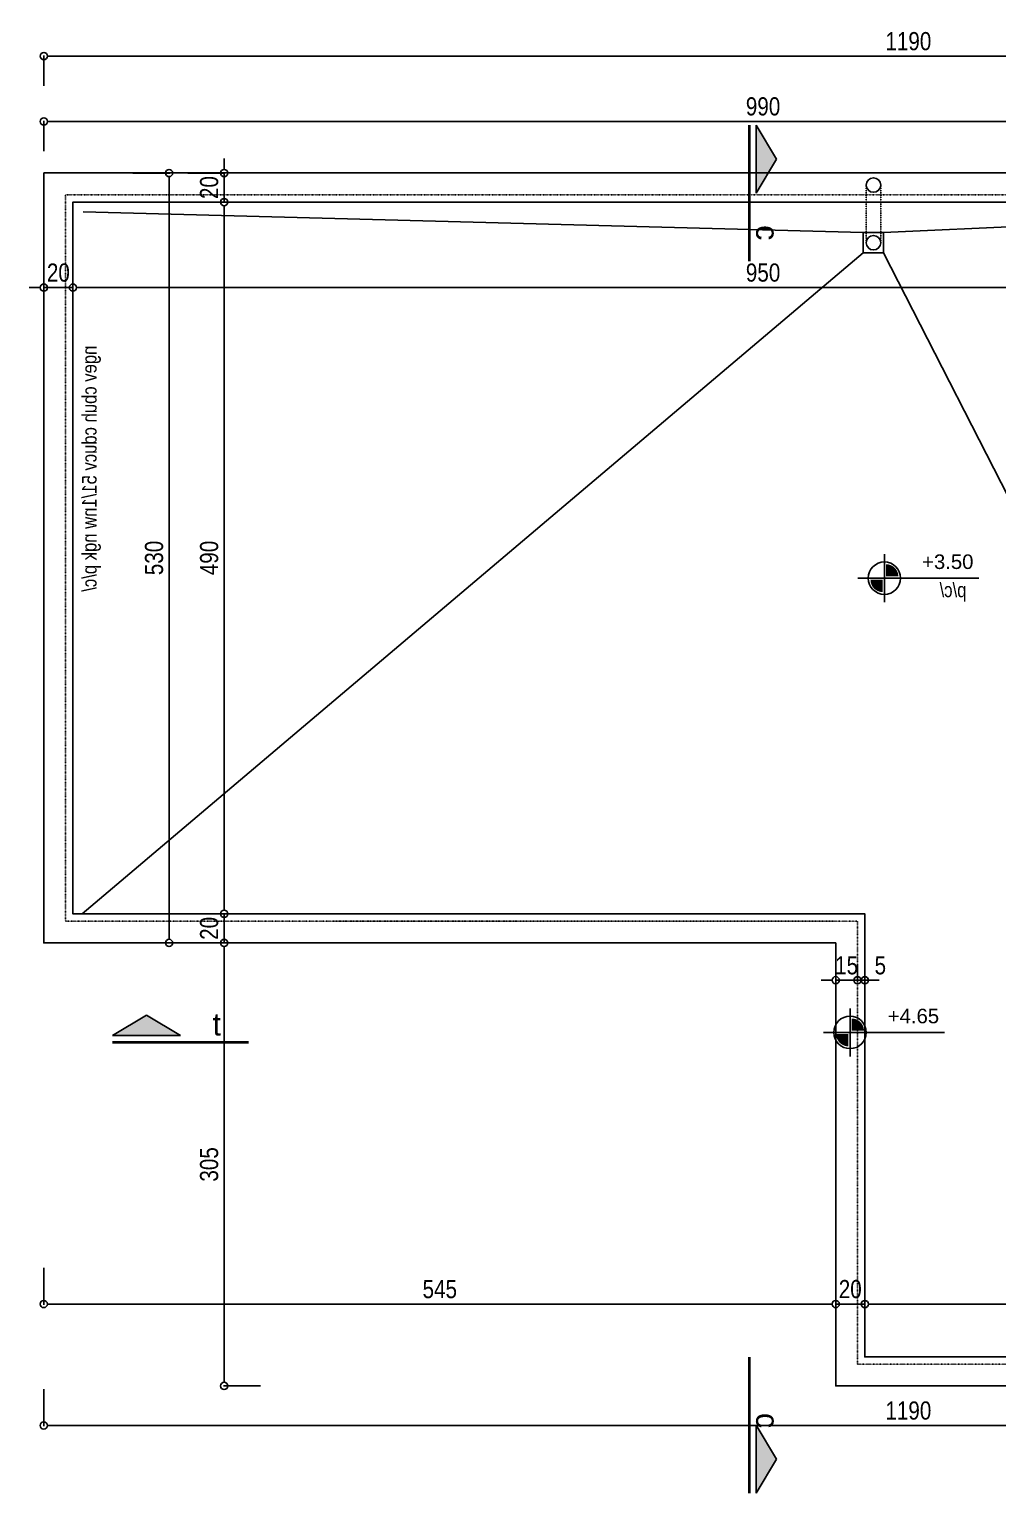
# Model space of a CAD drawing. Header units: millimetres. Extents: x 16987892 to 17014545, y 63475219 to 63484768.
# Drawn here: x 17005837 to 17006503, y 63481375 to 63482384 of the extents above; entities that cross this region are included whole.
import ezdxf

# ---------------------------------------------------------------- set-up
doc = ezdxf.new("R2010")
doc.units = ezdxf.units.MM
doc.header["$LTSCALE"] = 0.01
doc.linetypes.add('ACAD_ISO03W100', pattern=[30, 12, -18])
doc.linetypes.add('HIDDEN', pattern=[3.5, 2.5, -1])
for name, color, linetype in [('column', 3, 'Continuous'), ('DIM 50', 5, 'Continuous'), ('Hidden', 1, 'ACAD_ISO03W100'), ('SANIT', 5, 'Continuous'), ('Symbols', 1, 'Continuous'), ('Text50', 2, 'Continuous')]:
    doc.layers.add(name, color=color, linetype=linetype)
doc.styles.add('DIM', font='oron_.shx', dxfattribs={"width": 0.85})
doc.styles.add('MIRYL', font='techno_m')
doc.styles.add('mvt-mirym', font='mvt-mirym.shx')
doc.styles.get("Standard").update_dxf_attribs({"font": 'arial.ttf'})
doc.dimstyles.new('RIKI 1_50', dxfattribs={"dimscale": 5, "dimtxt": 2.5, "dimasz": 1, "dimexe": 0.1, "dimexo": 3, "dimgap": 0.8, "dimtad": 1, "dimdec": 1, "dimrnd": 1, "dimdsep": 46, "dimtxsty": 'DIM', "dimblk": 'DOTBLANK', "dimcen": 0.15, "dimdle": 0.1, "dimclrt": 7, "dimadec": 0, "dimazin": 0, "dimtfac": 1, "dimtdec": 1, "dimtix": 1, "dimtmove": 2, "dimatfit": 3, "dimfxl": 5, "dimfxlon": 1, "dimtolj": 1, "dimarcsym": 0})

# ---------------------------------------------------------------- blocks, each defined once
blk = doc.blocks.new('sec')
h = blk.add_hatch(color=256)
h.dxf.hatch_style = 1
h.paths.add_polyline_path([(1000, 50), (750, 200), (500, 50)])
for p, q in [((500, 50), (750, 200)), ((750, 200), (1000, 50)), ((1000, 50), (500, 50))]:
    blk.add_line(p, q)
at = {"const_width": 20}
blk.add_lwpolyline([(0, 0), (1000, 0)], dxfattribs=at)
blk = doc.blocks.new('level')
for p, q in [((0, -33.1), (0, 33.1)), ((-36.4, 0), (129.8, 0))]:
    blk.add_line(p, q)
at = {"const_width": 16.9}
for points in [[(-10.7, -2.3, 0.414214), (-2.3, -10.7, -0.579856)], [(2.3, 10.7, -0.414214), (10.7, 2.3, 0.579856)]]:
    blk.add_lwpolyline(points, format="xyb", dxfattribs=at)
blk.add_circle((0, 0), 22.3)
blk.add_attdef('LEVEL', (51.9, 12.6), '', height=20)
blk = doc.blocks.new('_DotBlank')
at = {"color": 0, "linetype": 'ByBlock', "lineweight": -2}
blk.add_line((-0.5, 0), (-1, 0), dxfattribs=at)
blk.add_circle((0, 0), 0.5, dxfattribs=at)
blk = doc.blocks.new('*D571')
at = {"layer": 'DEFPOINTS', "color": 0, "ltscale": 100, "transparency": 16777216}
for p in [(17006836.8, 63482320.6), (17005846.8, 63482285.1), (17006836.8, 63482285.1)]:
    blk.add_point(p, dxfattribs=at)
at = {"layer": 'DIM 50', "color": 0, "lineweight": -2, "ltscale": 100, "transparency": 16777216}
for p, q in [((17005846.8, 63482300.1), (17005846.8, 63482321.1)), ((17005851.8, 63482320.6), (17006831.8, 63482320.6)), ((17006836.8, 63482300.1), (17006836.8, 63482321.1))]:
    blk.add_line(p, q, dxfattribs=at)
at = {"layer": 'DIM 50', "color": 0, "lineweight": -2, "ltscale": 100, "transparency": 16777216, "xscale": 5, "yscale": 5, "zscale": 5, "rotation": 180}
blk.add_blockref('_DotBlank', (17005846.8, 63482320.6), dxfattribs=at)
at = {"layer": 'DIM 50', "color": 0, "lineweight": -2, "ltscale": 100, "transparency": 16777216, "xscale": 5, "yscale": 5, "zscale": 5}
blk.add_blockref('_DotBlank', (17006836.8, 63482320.6), dxfattribs=at)
at = {"layer": 'DIM 50', "color": 7, "ltscale": 100, "transparency": 16777216, "insert": (17006341.8, 63482330.9), "char_height": 12.5, "attachment_point": 5, "style": 'DIM'}
blk.add_mtext('\\A1;990', dxfattribs=at)
blk = doc.blocks.new('*D545')
at = {"layer": 'DEFPOINTS', "color": 0, "ltscale": 100, "transparency": 16777216}
for p in [(17005846.8, 63482365.6), (17005846.8, 63482330.1), (17007036.8, 63482330.1)]:
    blk.add_point(p, dxfattribs=at)
at = {"layer": 'DIM 50', "color": 0, "lineweight": -2, "ltscale": 100, "transparency": 16777216}
for p, q in [((17005846.8, 63482345.1), (17005846.8, 63482366.1)), ((17007031.8, 63482365.6), (17005851.8, 63482365.6)), ((17007036.8, 63482345.1), (17007036.8, 63482366.1))]:
    blk.add_line(p, q, dxfattribs=at)
at = {"layer": 'DIM 50', "color": 0, "lineweight": -2, "ltscale": 100, "transparency": 16777216, "xscale": 5, "yscale": 5, "zscale": 5, "rotation": 180}
blk.add_blockref('_DotBlank', (17005846.8, 63482365.6), dxfattribs=at)
at = {"layer": 'DIM 50', "color": 0, "lineweight": -2, "ltscale": 100, "transparency": 16777216, "xscale": 5, "yscale": 5, "zscale": 5}
blk.add_blockref('_DotBlank', (17007036.8, 63482365.6), dxfattribs=at)
at = {"layer": 'DIM 50', "color": 7, "ltscale": 100, "transparency": 16777216, "insert": (17006441.8, 63482375.8), "char_height": 12.5, "attachment_point": 5, "style": 'DIM'}
blk.add_mtext('\\A1;1190', dxfattribs=at)
blk = doc.blocks.new('*D573')
at = {"layer": 'DEFPOINTS', "color": 0, "ltscale": 100, "transparency": 16777216}
for p in [(17005846.8, 63482285.1), (17005846.7, 63481755.1), (17005933, 63481755.1)]:
    blk.add_point(p, dxfattribs=at)
at = {"layer": 'DIM 50', "color": 0, "lineweight": -2, "ltscale": 100, "transparency": 16777216}
for p, q in [((17005908, 63482285.1), (17005933.5, 63482285.1)), ((17005933, 63482280.1), (17005933, 63481760.1)), ((17005908, 63481755.1), (17005933.5, 63481755.1))]:
    blk.add_line(p, q, dxfattribs=at)
at = {"layer": 'DIM 50', "color": 0, "lineweight": -2, "ltscale": 100, "transparency": 16777216, "xscale": 5, "yscale": 5, "zscale": 5}
for p, rotation in [((17005933, 63482285.1), 90), ((17005933, 63481755.1), 270)]:
    blk.add_blockref('_DotBlank', p, dxfattribs=dict(at, rotation=rotation))
at = {"layer": 'DIM 50', "color": 7, "ltscale": 100, "transparency": 16777216, "insert": (17005922.7, 63482020.1), "char_height": 12.5, "attachment_point": 5, "rotation": 90, "style": 'DIM'}
blk.add_mtext('\\A1;530', dxfattribs=at)
blk = doc.blocks.new('*D574')
at = {"layer": 'DEFPOINTS', "color": 0, "ltscale": 100, "transparency": 16777216}
for p in [(17005846.8, 63482285.1), (17005866.8, 63482265.1), (17005970.9, 63482265.1)]:
    blk.add_point(p, dxfattribs=at)
at = {"layer": 'DIM 50', "color": 0, "lineweight": -2, "ltscale": 100, "transparency": 16777216}
for p, q in [((17005970.9, 63482290.1), (17005970.9, 63482295.1)), ((17005945.9, 63482285.1), (17005971.4, 63482285.1)), ((17005970.9, 63482285.1), (17005970.9, 63482265.1)), ((17005945.9, 63482265.1), (17005971.4, 63482265.1)), ((17005970.9, 63482260.1), (17005970.9, 63482255.1))]:
    blk.add_line(p, q, dxfattribs=at)
at = {"layer": 'DIM 50', "color": 0, "lineweight": -2, "ltscale": 100, "transparency": 16777216, "xscale": 5, "yscale": 5, "zscale": 5}
for p, rotation in [((17005970.9, 63482285.1), 270), ((17005970.9, 63482265.1), 90)]:
    blk.add_blockref('_DotBlank', p, dxfattribs=dict(at, rotation=rotation))
at = {"layer": 'DIM 50', "color": 7, "ltscale": 100, "transparency": 16777216, "insert": (17005960.6, 63482275.1), "char_height": 12.5, "attachment_point": 5, "rotation": 90, "style": 'DIM'}
blk.add_mtext('\\A1;20', dxfattribs=at)
blk = doc.blocks.new('*D575')
at = {"layer": 'DEFPOINTS', "color": 0, "ltscale": 100, "transparency": 16777216}
for p in [(17005866.8, 63482265.1), (17005866.7, 63481775.1), (17005970.9, 63481775.1)]:
    blk.add_point(p, dxfattribs=at)
at = {"layer": 'DIM 50', "color": 0, "lineweight": -2, "ltscale": 100, "transparency": 16777216}
for p, q in [((17005945.9, 63482265.1), (17005971.4, 63482265.1)), ((17005970.9, 63482260.1), (17005970.9, 63481780.1)), ((17005945.9, 63481775.1), (17005971.4, 63481775.1))]:
    blk.add_line(p, q, dxfattribs=at)
at = {"layer": 'DIM 50', "color": 0, "lineweight": -2, "ltscale": 100, "transparency": 16777216, "xscale": 5, "yscale": 5, "zscale": 5}
for p, rotation in [((17005970.9, 63482265.1), 90), ((17005970.9, 63481775.1), 270)]:
    blk.add_blockref('_DotBlank', p, dxfattribs=dict(at, rotation=rotation))
at = {"layer": 'DIM 50', "color": 7, "ltscale": 100, "transparency": 16777216, "insert": (17005960.6, 63482020.1), "char_height": 12.5, "attachment_point": 5, "rotation": 90, "style": 'DIM'}
blk.add_mtext('\\A1;490', dxfattribs=at)
blk = doc.blocks.new('*D576')
at = {"layer": 'DEFPOINTS', "color": 0, "ltscale": 100, "transparency": 16777216}
for p in [(17005866.7, 63481775.1), (17005846.7, 63481755.1), (17005970.9, 63481755.1)]:
    blk.add_point(p, dxfattribs=at)
at = {"layer": 'DIM 50', "color": 0, "lineweight": -2, "ltscale": 100, "transparency": 16777216}
for p, q in [((17005970.9, 63481780.1), (17005970.9, 63481785.1)), ((17005945.9, 63481775.1), (17005971.4, 63481775.1)), ((17005970.9, 63481775.1), (17005970.9, 63481755.1)), ((17005945.9, 63481755.1), (17005971.4, 63481755.1)), ((17005970.9, 63481750.1), (17005970.9, 63481745.1))]:
    blk.add_line(p, q, dxfattribs=at)
at = {"layer": 'DIM 50', "color": 0, "lineweight": -2, "ltscale": 100, "transparency": 16777216, "xscale": 5, "yscale": 5, "zscale": 5}
for p, rotation in [((17005970.9, 63481775.1), 270), ((17005970.9, 63481755.1), 90)]:
    blk.add_blockref('_DotBlank', p, dxfattribs=dict(at, rotation=rotation))
at = {"layer": 'DIM 50', "color": 7, "ltscale": 100, "transparency": 16777216, "insert": (17005960.6, 63481765.1), "char_height": 12.5, "attachment_point": 5, "rotation": 90, "style": 'DIM'}
blk.add_mtext('\\A1;20', dxfattribs=at)
blk = doc.blocks.new('*D577')
at = {"layer": 'DEFPOINTS', "color": 0, "ltscale": 100, "transparency": 16777216}
for p in [(17005846.7, 63481755.1), (17005970.9, 63481450.1), (17006391.8, 63481450.1)]:
    blk.add_point(p, dxfattribs=at)
at = {"layer": 'DIM 50', "color": 0, "lineweight": -2, "ltscale": 100, "transparency": 16777216}
for p, q in [((17005945.9, 63481755.1), (17005971.4, 63481755.1)), ((17005970.9, 63481750.1), (17005970.9, 63481455.1)), ((17005995.9, 63481450.1), (17005970.4, 63481450.1))]:
    blk.add_line(p, q, dxfattribs=at)
at = {"layer": 'DIM 50', "color": 0, "lineweight": -2, "ltscale": 100, "transparency": 16777216, "xscale": 5, "yscale": 5, "zscale": 5}
for p, rotation in [((17005970.9, 63481755.1), 90), ((17005970.9, 63481450.1), 270)]:
    blk.add_blockref('_DotBlank', p, dxfattribs=dict(at, rotation=rotation))
at = {"layer": 'DIM 50', "color": 7, "ltscale": 100, "transparency": 16777216, "insert": (17005960.6, 63481602.6), "char_height": 12.5, "attachment_point": 5, "rotation": 90, "style": 'DIM'}
blk.add_mtext('\\A1;305', dxfattribs=at)
blk = doc.blocks.new('*D582')
at = {"layer": 'DEFPOINTS', "color": 0, "ltscale": 100, "transparency": 16777216}
for p in [(17005866.8, 63482265.1), (17006816.8, 63482265.1), (17005866.8, 63482206.2)]:
    blk.add_point(p, dxfattribs=at)
at = {"layer": 'DIM 50', "color": 0, "lineweight": -2, "ltscale": 100, "transparency": 16777216}
for p, q in [((17005866.8, 63482231.2), (17005866.8, 63482205.7)), ((17006816.8, 63482231.2), (17006816.8, 63482205.7)), ((17006811.8, 63482206.2), (17005871.8, 63482206.2))]:
    blk.add_line(p, q, dxfattribs=at)
at = {"layer": 'DIM 50', "color": 0, "lineweight": -2, "ltscale": 100, "transparency": 16777216, "xscale": 5, "yscale": 5, "zscale": 5, "rotation": 180}
blk.add_blockref('_DotBlank', (17005866.8, 63482206.2), dxfattribs=at)
at = {"layer": 'DIM 50', "color": 0, "lineweight": -2, "ltscale": 100, "transparency": 16777216, "xscale": 5, "yscale": 5, "zscale": 5}
blk.add_blockref('_DotBlank', (17006816.8, 63482206.2), dxfattribs=at)
at = {"layer": 'DIM 50', "color": 7, "ltscale": 100, "transparency": 16777216, "insert": (17006341.8, 63482216.5), "char_height": 12.5, "attachment_point": 5, "style": 'DIM'}
blk.add_mtext('\\A1;950', dxfattribs=at)
blk = doc.blocks.new('*D546')
at = {"layer": 'DEFPOINTS', "color": 0, "ltscale": 100, "transparency": 16777216}
for p in [(17005846.8, 63482285.1), (17005866.8, 63482265.1), (17005846.8, 63482206.2)]:
    blk.add_point(p, dxfattribs=at)
at = {"layer": 'DIM 50', "color": 0, "lineweight": -2, "ltscale": 100, "transparency": 16777216}
for p, q in [((17005846.8, 63482231.2), (17005846.8, 63482205.7)), ((17005866.8, 63482231.2), (17005866.8, 63482205.7)), ((17005841.8, 63482206.2), (17005836.8, 63482206.2)), ((17005866.8, 63482206.2), (17005846.8, 63482206.2)), ((17005871.8, 63482206.2), (17005876.8, 63482206.2))]:
    blk.add_line(p, q, dxfattribs=at)
at = {"layer": 'DIM 50', "color": 0, "lineweight": -2, "ltscale": 100, "transparency": 16777216, "xscale": 5, "yscale": 5, "zscale": 5}
blk.add_blockref('_DotBlank', (17005846.8, 63482206.2), dxfattribs=at)
at = {"layer": 'DIM 50', "color": 0, "lineweight": -2, "ltscale": 100, "transparency": 16777216, "xscale": 5, "yscale": 5, "zscale": 5, "rotation": 180}
blk.add_blockref('_DotBlank', (17005866.8, 63482206.2), dxfattribs=at)
at = {"layer": 'DIM 50', "color": 7, "ltscale": 100, "transparency": 16777216, "insert": (17005856.8, 63482216.5), "char_height": 12.5, "attachment_point": 5, "style": 'DIM'}
blk.add_mtext('\\A1;20', dxfattribs=at)
blk = doc.blocks.new('*D595')
at = {"layer": 'DEFPOINTS', "color": 0, "ltscale": 100, "transparency": 16777216}
for p in [(17006411.8, 63481506.5), (17006411.8, 63481470.1), (17006816.8, 63481470.1)]:
    blk.add_point(p, dxfattribs=at)
at = {"layer": 'DIM 50', "color": 0, "lineweight": -2, "ltscale": 100, "transparency": 16777216}
for p, q in [((17006411.8, 63481485.1), (17006411.8, 63481507)), ((17006811.8, 63481506.5), (17006416.8, 63481506.5)), ((17006816.8, 63481485.1), (17006816.8, 63481507))]:
    blk.add_line(p, q, dxfattribs=at)
at = {"layer": 'DIM 50', "color": 0, "lineweight": -2, "ltscale": 100, "transparency": 16777216, "xscale": 5, "yscale": 5, "zscale": 5, "rotation": 180}
blk.add_blockref('_DotBlank', (17006411.8, 63481506.5), dxfattribs=at)
at = {"layer": 'DIM 50', "color": 0, "lineweight": -2, "ltscale": 100, "transparency": 16777216, "xscale": 5, "yscale": 5, "zscale": 5}
blk.add_blockref('_DotBlank', (17006816.8, 63481506.5), dxfattribs=at)
at = {"layer": 'DIM 50', "color": 7, "ltscale": 100, "transparency": 16777216, "insert": (17006614.3, 63481516.7), "char_height": 12.5, "attachment_point": 5, "style": 'DIM'}
blk.add_mtext('\\A1;405', dxfattribs=at)
blk = doc.blocks.new('*D596')
at = {"layer": 'DEFPOINTS', "color": 0, "ltscale": 100, "transparency": 16777216}
for p in [(17006391.8, 63481755.1), (17006391.8, 63481506.5), (17006411.8, 63481470.1)]:
    blk.add_point(p, dxfattribs=at)
at = {"layer": 'DIM 50', "color": 0, "lineweight": -2, "ltscale": 100, "transparency": 16777216}
for p, q in [((17006391.8, 63481531.5), (17006391.8, 63481506)), ((17006386.8, 63481506.5), (17006381.8, 63481506.5)), ((17006411.8, 63481506.5), (17006391.8, 63481506.5)), ((17006411.8, 63481485.1), (17006411.8, 63481507)), ((17006416.8, 63481506.5), (17006421.8, 63481506.5))]:
    blk.add_line(p, q, dxfattribs=at)
at = {"layer": 'DIM 50', "color": 0, "lineweight": -2, "ltscale": 100, "transparency": 16777216, "xscale": 5, "yscale": 5, "zscale": 5}
blk.add_blockref('_DotBlank', (17006391.8, 63481506.5), dxfattribs=at)
at = {"layer": 'DIM 50', "color": 0, "lineweight": -2, "ltscale": 100, "transparency": 16777216, "xscale": 5, "yscale": 5, "zscale": 5, "rotation": 180}
blk.add_blockref('_DotBlank', (17006411.8, 63481506.5), dxfattribs=at)
at = {"layer": 'DIM 50', "color": 7, "ltscale": 100, "transparency": 16777216, "insert": (17006401.8, 63481516.7), "char_height": 12.5, "attachment_point": 5, "style": 'DIM'}
blk.add_mtext('\\A1;20', dxfattribs=at)
blk = doc.blocks.new('*D597')
at = {"layer": 'DEFPOINTS', "color": 0, "ltscale": 100, "transparency": 16777216}
for p in [(17005846.7, 63481755.1), (17006391.8, 63481755.1), (17005846.7, 63481506.5)]:
    blk.add_point(p, dxfattribs=at)
at = {"layer": 'DIM 50', "color": 0, "lineweight": -2, "ltscale": 100, "transparency": 16777216}
for p, q in [((17005846.7, 63481531.5), (17005846.7, 63481506)), ((17006391.8, 63481531.5), (17006391.8, 63481506)), ((17006386.8, 63481506.5), (17005851.7, 63481506.5))]:
    blk.add_line(p, q, dxfattribs=at)
at = {"layer": 'DIM 50', "color": 0, "lineweight": -2, "ltscale": 100, "transparency": 16777216, "xscale": 5, "yscale": 5, "zscale": 5, "rotation": 180}
blk.add_blockref('_DotBlank', (17005846.7, 63481506.5), dxfattribs=at)
at = {"layer": 'DIM 50', "color": 0, "lineweight": -2, "ltscale": 100, "transparency": 16777216, "xscale": 5, "yscale": 5, "zscale": 5}
blk.add_blockref('_DotBlank', (17006391.8, 63481506.5), dxfattribs=at)
at = {"layer": 'DIM 50', "color": 7, "ltscale": 100, "transparency": 16777216, "insert": (17006119.3, 63481516.7), "char_height": 12.5, "attachment_point": 5, "style": 'DIM'}
blk.add_mtext('\\A1;545', dxfattribs=at)
blk = doc.blocks.new('*D548')
at = {"layer": 'DEFPOINTS', "color": 0, "ltscale": 100, "transparency": 16777216}
for p in [(17005846.7, 63481671.6), (17007036.8, 63481422.9), (17007036.8, 63481422.9)]:
    blk.add_point(p, dxfattribs=at)
at = {"layer": 'DIM 50', "color": 0, "lineweight": -2, "ltscale": 100, "transparency": 16777216}
for p, q in [((17005846.7, 63481447.9), (17005846.7, 63481422.4)), ((17005851.7, 63481422.9), (17007031.8, 63481422.9)), ((17007036.8, 63481422.9), (17007036.8, 63481423.4))]:
    blk.add_line(p, q, dxfattribs=at)
at = {"layer": 'DIM 50', "color": 0, "lineweight": -2, "ltscale": 100, "transparency": 16777216, "xscale": 5, "yscale": 5, "zscale": 5, "rotation": 180}
blk.add_blockref('_DotBlank', (17005846.7, 63481422.9), dxfattribs=at)
at = {"layer": 'DIM 50', "color": 0, "lineweight": -2, "ltscale": 100, "transparency": 16777216, "xscale": 5, "yscale": 5, "zscale": 5}
blk.add_blockref('_DotBlank', (17007036.8, 63481422.9), dxfattribs=at)
at = {"layer": 'DIM 50', "color": 7, "ltscale": 100, "transparency": 16777216, "insert": (17006441.8, 63481433.1), "char_height": 12.5, "attachment_point": 5, "style": 'DIM'}
blk.add_mtext('\\A1;1190', dxfattribs=at)
blk = doc.blocks.new('*D549')
at = {"layer": 'DEFPOINTS', "color": 0, "ltscale": 100, "transparency": 16777216}
for p in [(17006391.8, 63481755.1), (17006406.8, 63481755.1), (17006406.8, 63481729.4)]:
    blk.add_point(p, dxfattribs=at)
at = {"layer": 'DIM 50', "color": 0, "lineweight": -2, "ltscale": 100, "transparency": 16777216}
for p, q in [((17006391.8, 63481740.1), (17006391.8, 63481728.9)), ((17006406.8, 63481740.1), (17006406.8, 63481728.9)), ((17006386.8, 63481729.4), (17006381.8, 63481729.4)), ((17006391.8, 63481729.4), (17006406.8, 63481729.4)), ((17006411.8, 63481729.4), (17006416.8, 63481729.4))]:
    blk.add_line(p, q, dxfattribs=at)
at = {"layer": 'DIM 50', "color": 0, "lineweight": -2, "ltscale": 100, "transparency": 16777216, "xscale": 5, "yscale": 5, "zscale": 5}
blk.add_blockref('_DotBlank', (17006391.8, 63481729.4), dxfattribs=at)
at = {"layer": 'DIM 50', "color": 0, "lineweight": -2, "ltscale": 100, "transparency": 16777216, "xscale": 5, "yscale": 5, "zscale": 5, "rotation": 180}
blk.add_blockref('_DotBlank', (17006406.8, 63481729.4), dxfattribs=at)
at = {"layer": 'DIM 50', "color": 7, "ltscale": 100, "transparency": 16777216, "insert": (17006399.3, 63481739.6), "char_height": 12.5, "attachment_point": 5, "style": 'DIM'}
blk.add_mtext('\\A1;15', dxfattribs=at)
blk = doc.blocks.new('*D598')
at = {"layer": 'DEFPOINTS', "color": 0, "ltscale": 100, "transparency": 16777216}
for p in [(17006411.8, 63481775.1), (17006406.8, 63481755.1), (17006411.8, 63481729.4)]:
    blk.add_point(p, dxfattribs=at)
at = {"layer": 'DIM 50', "color": 0, "lineweight": -2, "ltscale": 100, "transparency": 16777216}
for p, q in [((17006411.8, 63481754.4), (17006411.8, 63481728.9)), ((17006406.8, 63481740.1), (17006406.8, 63481728.9)), ((17006401.8, 63481729.4), (17006396.8, 63481729.4)), ((17006406.8, 63481729.4), (17006411.8, 63481729.4)), ((17006416.8, 63481729.4), (17006421.8, 63481729.4))]:
    blk.add_line(p, q, dxfattribs=at)
at = {"layer": 'DIM 50', "color": 0, "lineweight": -2, "ltscale": 100, "transparency": 16777216, "xscale": 5, "yscale": 5, "zscale": 5}
blk.add_blockref('_DotBlank', (17006406.8, 63481729.4), dxfattribs=at)
at = {"layer": 'DIM 50', "color": 0, "lineweight": -2, "ltscale": 100, "transparency": 16777216, "xscale": 5, "yscale": 5, "zscale": 5, "rotation": 180}
blk.add_blockref('_DotBlank', (17006411.8, 63481729.4), dxfattribs=at)
at = {"layer": 'DIM 50', "color": 7, "ltscale": 100, "transparency": 16777216, "insert": (17006422.5, 63481739.6), "char_height": 12.5, "attachment_point": 5, "style": 'DIM'}
blk.add_mtext('\\A1;5', dxfattribs=at)

msp = doc.modelspace()

# ---------------------------------------------------------------- linework, layer by layer
at = {"layer": 'column', "ltscale": 100}
for points in [[(17006836.81, 63482285.12), (17005846.8, 63482285.12), (17005846.74, 63481755.14), (17006391.81, 63481755.12)], [(17006816.81, 63482265.12), (17005866.8, 63482265.12), (17005866.74, 63481775.14), (17006391.81, 63481775.12)], [(17006816.81, 63482265.12), (17005866.8, 63482265.12), (17005866.74, 63481775.14), (17006391.81, 63481775.12)], [(17006046.79, 63481775.12), (17006411.81, 63481775.12), (17006411.81, 63481470.12), (17006816.81, 63481470.12), (17006816.81, 63482265.12)], [(17006046.79, 63481755.12), (17006391.81, 63481755.12), (17006391.81, 63481450.12), (17006836.81, 63481450.12), (17006836.81, 63482265.12)]]:
    msp.add_lwpolyline(points, dxfattribs=at)
at = {"layer": 'column'}
msp.add_lwpolyline([(17006046.79, 63481755.12), (17006391.81, 63481755.12), (17006391.81, 63481450.12), (17006836.81, 63481450.12)], dxfattribs=at)
at = {"layer": 'Hidden'}
msp.add_lwpolyline([(17006046.79, 63481770.12), (17006406.81, 63481770.12), (17006406.81, 63481465.12), (17006821.81, 63481465.12), (17006821.81, 63482270.12), (17005861.8, 63482270.12), (17005861.74, 63481770.14), (17006391.81, 63481770.12)], dxfattribs=at)
at = {"layer": 'SANIT', "linetype": 'HIDDEN'}
for p, q in [((17006412.79, 63482276.81), (17006412.79, 63482237.12)), ((17006422.79, 63482276.81), (17006422.79, 63482237.12))]:
    msp.add_line(p, q, dxfattribs=at)
at = {"layer": 'SANIT', "ltscale": 100}
for p, q in [((17006410.79, 63482244.12), (17005873.76, 63482258.41)), ((17006424.79, 63482244.12), (17006813.27, 63482261.84)), ((17006410.79, 63482230.12), (17005873.07, 63481775.14)), ((17006424.79, 63482230.12), (17006810.48, 63481474.89))]:
    msp.add_line(p, q, dxfattribs=at)
at = {"layer": 'SANIT'}
msp.add_lwpolyline([(17006410.79, 63482244.12), (17006410.79, 63482230.12), (17006424.79, 63482230.12), (17006424.79, 63482244.12)], close=True, dxfattribs=at)
for centre in [(17006417.79, 63482276.81), (17006417.79, 63482237.12)]:
    msp.add_circle(centre, 5, dxfattribs=at)

# ---------------------------------------------------------------- block references
at = {"layer": 'Symbols', "yscale": 0.09375, "zscale": 0.09375, "rotation": 270}
for p, xscale in [((17006332.36, 63482224.32), -0.09375), ((17006332.36, 63481469.93), 0.09375)]:
    msp.add_blockref('sec', p, dxfattribs=dict(at, xscale=xscale))
at = {"layer": 'Symbols', "xscale": -0.09375, "yscale": 0.09375, "zscale": 0.09375}
msp.add_blockref('sec', (17005987.8, 63481686.62), dxfattribs=at)
at = {"layer": 'Text50', "xscale": 0.4999999999999999, "yscale": 0.4999999999999999, "zscale": 0.4999999999999999}
for p, values in [((17006425.31, 63482006.21), {'LEVEL': '+3.50'}), ((17006401.67, 63481693.47), {'LEVEL': '+4.65'})]:
    msp.add_blockref('level', p, dxfattribs=at).add_auto_attribs(values)

# ---------------------------------------------------------------- texts
at = {"layer": 'Symbols', "style": 'mvt-mirym'}
for p in [(17006337.04, 63482249.21), (17006337.04, 63481431.49)]:
    msp.add_text('c', height=15.62, rotation=270, dxfattribs=at).set_placement(p)
msp.add_text('t', height=15.62, dxfattribs=at).set_placement((17005962.91, 63481691.31))
at = {"layer": 'Text50', "style": 'MIRYL', "text_generation_flag": 2}
for s, rotation, p in [('ngev cbuh cducv 51/1nw ngk p/c/', 90, (17005883.08, 63482166.25)), ('p/c/', 360, (17006481.78, 63481993.09))]:
    msp.add_text(s, height=10, rotation=rotation, dxfattribs=at).set_placement(p)

# ---------------------------------------------------------------- dimensions: what is measured, and where the dimension line sits
at = {"layer": 'DIM 50', "ltscale": 100}
for base, p1, p2, picture, middle in [((17005846.8, 63482365.58), (17007036.81, 63482330.1), (17005846.8, 63482330.1), '*D545', (17006441.8, 63482375.83)), ((17006836.81, 63482320.61), (17005846.8, 63482285.12), (17006836.81, 63482285.12), '*D571', (17006341.8, 63482330.86)), ((17005846.8, 63482206.23), (17005866.8, 63482265.12), (17005846.8, 63482285.12), '*D546', (17005856.8, 63482216.48)), ((17005866.8, 63482206.23), (17006816.81, 63482265.12), (17005866.8, 63482265.12), '*D582', (17006341.8, 63482216.48)), ((17005846.74, 63481506.47), (17006391.81, 63481755.12), (17005846.74, 63481755.14), '*D597', (17006119.27, 63481516.72)), ((17006391.81, 63481506.47), (17006411.81, 63481470.12), (17006391.81, 63481755.12), '*D596', (17006401.81, 63481516.72)), ((17006406.81, 63481729.39), (17006391.81, 63481755.12), (17006406.81, 63481755.12), '*D549', (17006399.31, 63481739.64)), ((17007036.81, 63481422.88), (17005846.74, 63481671.55), (17007036.81, 63481422.88), '*D548', (17006441.78, 63481433.13)), ((17006411.81, 63481506.47), (17006816.81, 63481470.12), (17006411.81, 63481470.12), '*D595', (17006614.31, 63481516.72))]:
    dim = msp.add_linear_dim(base=base, p1=p1, p2=p2, dimstyle='RIKI 1_50', dxfattribs=at)
    dim.commit()
    dim.dimension.update_dxf_attribs({"geometry": picture, "text_midpoint": middle})
for base, p1, p2, picture, middle in [((17005970.87, 63482265.12), (17005846.8, 63482285.12), (17005866.8, 63482265.12), '*D574', (17005960.62, 63482275.12)), ((17005933, 63481755.14), (17005846.8, 63482285.12), (17005846.74, 63481755.14), '*D573', (17005922.75, 63482020.13)), ((17005970.87, 63481775.14), (17005866.8, 63482265.12), (17005866.74, 63481775.14), '*D575', (17005960.62, 63482020.13)), ((17005970.87, 63481755.14), (17005866.74, 63481775.14), (17005846.74, 63481755.14), '*D576', (17005960.62, 63481765.14)), ((17005970.87, 63481450.12), (17005846.74, 63481755.14), (17006391.81, 63481450.12), '*D577', (17005960.62, 63481602.63))]:
    dim = msp.add_linear_dim(base=base, p1=p1, p2=p2, angle=90, dimstyle='RIKI 1_50', dxfattribs=at)
    dim.commit()
    dim.dimension.update_dxf_attribs({"geometry": picture, "text_midpoint": middle})
dim = msp.add_linear_dim(base=(17006411.81, 63481729.39), p1=(17006406.81, 63481755.12), p2=(17006411.81, 63481775.12), dimstyle='RIKI 1_50', dxfattribs=at)
dim.commit()
dim.dimension.update_dxf_attribs({"geometry": '*D598', "text_midpoint": (17006422.47, 63481739.64), "dimtype": 160})

doc.saveas('drawing.dxf')
